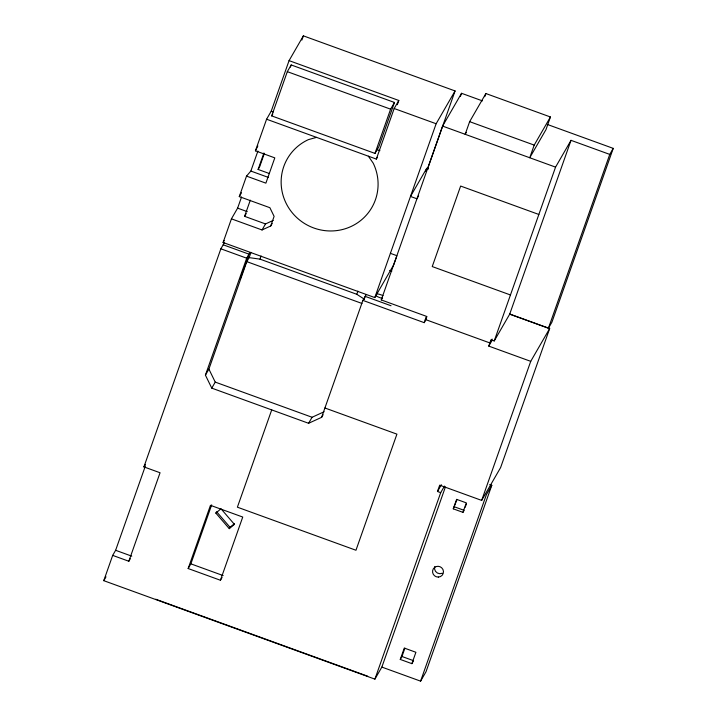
<?xml version="1.0" encoding="UTF-8"?>
<svg xmlns="http://www.w3.org/2000/svg" width="717" height="717" viewBox="0 0 717 717"><rect width="100%" height="100%" fill="white"/><g stroke="black" fill="none" stroke-linecap="round" stroke-linejoin="round"><path stroke-width="1.08" d="M445.418 486.933L381.856 667.088L374.901 679.133L103.768 580.671L112.686 555.388L115.625 550.298L145.363 466.032M112.686 555.388L128.827 561.25L160.052 472.754L143.911 466.892L220.863 248.808L224.26 242.92M396.716 256.345L393.741 264.77L374.794 297.582L223.095 242.489L231.43 218.846L237.614 208.136L241.539 197.014M231.43 218.846L262.037 229.96L270.721 225.98L274.109 216.373L269.888 207.706L239.281 196.601L246.514 176.113L250.851 171.058L257.914 151.036M246.514 176.113L265.882 183.149L274.799 157.865L255.431 150.83L266.581 119.228L271.223 111.189L289.068 60.622L303.372 35.85L455.071 90.942L427.565 168.907M271.698 115.903L287.311 71.655L291.183 64.951L394.467 102.468L378.854 146.716L374.991 153.411L271.698 115.903L272.801 113.985M290.439 67.066L291.183 64.951M301.884 40.062L303.372 35.85M269.511 173.586L258.102 169.445L263.901 153.008M259.653 166.765L264.358 153.411M273.231 220.397L265.514 223.937L244.596 216.337L250.305 200.16M323.116 414.749L321.619 417.33L308.588 423.29L211.757 388.13L205.42 375.134L246.684 258.192L249.857 252.698M240.078 279.46L249.005 254.168L223.184 244.793M205.42 375.134L208.898 369.103L246.818 261.642L249.14 257.627L250.995 252.357M249.14 257.627L259.975 259.133L261.096 255.978M188.159 568.536L210.466 505.324L242.74 517.047L220.433 580.259L188.159 568.536L190.865 563.849L211.685 504.849M271.716 409.9L237.39 507.188L355.964 550.253L396.922 434.143L324.918 407.991M374.991 153.411L390.604 109.163L394.467 102.468M266.581 119.228L376.326 159.084L394.171 108.509L398.813 100.479L289.068 60.622M397.326 104.691L398.813 100.479M364.487 299.276L356.815 294.302L357.926 291.138M321.619 417.33L362.883 300.387L366.199 294.651M364.084 299.527L365.204 296.372L391.025 305.747M374.794 297.582L436.133 123.745L455.071 90.942M425.602 171.48L426.723 168.325L428.56 168.988M362.883 300.387L424.213 322.659L426.445 316.34L381.256 299.93L442.586 126.093L461.533 93.291L482.451 100.882M460.413 96.445L461.533 93.291M550.432 116.979L534.201 145.103L529.738 157.74L545.978 129.625L550.432 116.979L485.875 93.533L469.644 121.657L465.181 134.303L466.301 132.358M484.764 96.696L485.875 93.533M444.486 486.099L440.695 492.66L437.469 491.486L439.7 485.167L481.663 500.403L500.6 467.601L549.67 328.529L509.805 314.055M549.67 328.529L530.723 361.341L488.77 346.105L490.993 339.777L494.228 340.951L509.688 314.171L571.019 140.335L609.755 154.406L613.232 148.374L547.322 124.444M374.901 679.133L440.695 492.66M494.228 340.951L555.558 167.124L571.019 140.335M453.278 508.837L456.621 499.355L466.31 502.877L462.958 512.35L453.278 508.837L457.043 499.453M400.265 659.434L404.28 648.06L415.905 652.282L411.89 663.655L400.265 659.434L401.968 656.494L404.89 648.213M465.234 507.188L466.355 504.024M481.663 500.403L530.723 361.341M381.856 667.088L420.592 681.15L486.386 494.676L491.799 485.301L489.72 484.549M491.799 485.301L426.006 671.775L420.592 681.15M509.688 314.171L548.415 328.234L609.755 154.406M613.232 148.374L551.902 322.211L548.415 328.234M255.431 150.83L257.869 145.927M239.281 196.601L241.504 192.748M258.102 169.445L259.133 167.653M223.095 242.489L224.206 240.562M244.596 216.337L246.218 213.532M262.037 229.96L265.514 223.937M270.721 225.98L272.209 223.399M143.911 466.892L145.381 464.347M211.757 388.13L215.234 382.107L208.898 369.103M103.768 580.671L105.991 576.818M128.827 561.25L130.297 558.704M376.326 159.084L377.357 157.292M215.844 513.076L216.615 511.741L230.04 527.309L229.27 528.653L215.844 513.076L220.997 508.774L234.423 524.351L229.27 528.653M426.723 168.325L410.483 196.44L416.935 198.788L418.62 195.875M308.588 423.29L312.074 417.267L324.102 411.764M381.256 299.93L382.367 297.994M220.433 580.259L222.064 577.445M427 316.6L425.324 319.495L489.881 342.941L492.113 339.078M424.213 322.659L426.436 318.796M488.77 346.105L492.113 340.315M437.469 491.486L441.367 484.737M462.958 512.35L464.123 510.343L454.435 506.829M411.89 663.655L413.162 661.45M230.04 527.309L234.342 523.724M316.538 137.368L308.409 139.627A48.783 47.537 30 0 0 286.02 203.081A48.783 47.537 30 0 0 350.819 226.608A48.783 47.537 30 0 0 373.207 163.162L368.341 156.181M469.644 121.657L534.201 145.103M394.171 108.509L436.133 123.745M442.586 126.093L555.558 167.124M287.311 71.655L390.604 109.163M271.223 111.189L273.311 111.951M376.784 149.53L379.92 150.669M538.852 214.464L460.637 186.053L432.234 266.563L510.45 294.965M250.851 171.058L268.409 177.431M390.406 253.334L396.868 255.682M237.614 208.136L247.302 211.649M389.698 270.434L391.787 271.196M259.975 259.133L356.815 294.302M220.863 248.808L246.684 258.192M246.818 261.642L361.968 303.461M215.234 382.107L312.074 417.267M190.865 563.849L223.139 575.572M115.625 550.298L131.767 556.159M401.968 656.494L413.592 660.707M155.732 599.224L367.713 676.212M383.057 295.637L381.596 295.037A6.874 1.524 19.4 0 0 376.801 293.764M382.573 298.505A6.874 1.524 19.4 0 1 375.708 295.664M442.344 573.241A5.503 5.36 30 0 1 434.789 566.466M438.347 577.077L436.232 576.746A5.503 5.36 30 0 1 433.301 568.868A5.503 5.36 30 0 1 441.645 567.739L442.936 569.441A5.503 5.36 30 0 1 438.347 577.077"/></g></svg>
